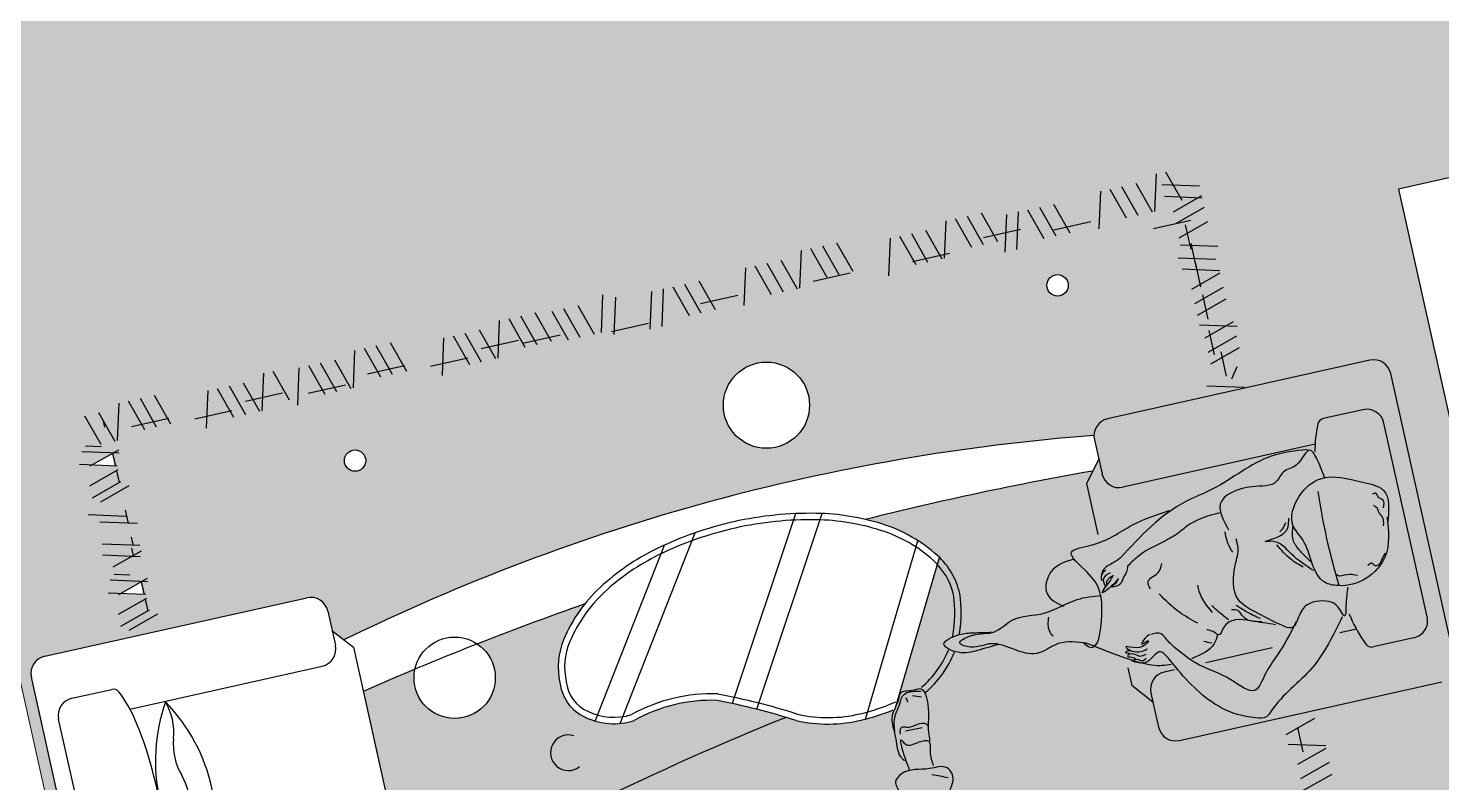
# Model space of a CAD drawing. Extents: x -6935 to 6681, y -4073 to 3778.
# Drawn here: x -455.2 to -111.7, y 472.6 to 655.7 of the extents above; entities that cross this region are included whole.
import ezdxf

# ---------------------------------------------------------------- set-up
doc = ezdxf.new("R2010")
doc.units = 0
doc.header["$MEASUREMENT"] = 0
for name, color, linetype in [('3', 3, 'Continuous'), ('8', 8, 'Continuous'), ('平面布置', 7, 'Continuous')]:
    doc.layers.add(name, color=color, linetype=linetype)
doc.layers.add('blue', color=160, linetype='Continuous', lineweight=0)

# ---------------------------------------------------------------- blocks, each defined once
blk = doc.blocks.new('salon2')
at = {"layer": '3', "ltscale": 3}
h = blk.add_hatch(color=252, dxfattribs=at)
edge = h.paths.add_edge_path()
edge.add_spline(control_points=[(0.9728, -0.1242), (0.944, -0.1208), (0.892, -0.1118), (0.8453, -0.0451), (0.8427, 0.0148), (0.8746, 0.0867), (0.9566, 0.0684), (1.0236, 0.1135), (1.0872, 0.0773), (1.1269, 0), (1.0894, -0.0691), (1.0531, -0.1502), (1.0029, -0.1341), (0.9728, -0.1242)], knot_values=[11.171972, 11.171972, 11.171972, 11.171972, 83.935274, 146.390702, 207.043537, 236.474222, 338.687878, 374.142978, 438.985032, 497.846364, 587.349285, 634.808067, 704.959464, 704.959464, 704.959464, 704.959464], degree=3, periodic=0)
at = {"layer": '3', "color": 252}
blk.add_line((0.7351, 1.1296, 0.6857), (0.7339, 1.088, 0.6857), dxfattribs=at)
at = {"layer": '3', "color": 7}
blk.add_line((1.3962, 0.1694), (1.4227, 0.15), dxfattribs=at)
for centre, radius, start, end in [((1.0206, 1.8199), 0.1043, 83.9251, 143.2199), ((1.0206, 1.8199), 0.0888, 83.3999, 143.3893), ((1.0317, 1.7491), 0.159, 54.5394, 90.3034), ((1.0317, 1.7491), 0.1746, 54.5394, 90), ((0.9219, 1.595), 0.3637, 30.1802, 54.5394), ((1.0613, 1.7827), 0.1592, 141.263, 185.4473), ((1.0613, 1.7827), 0.1436, 141.1552, 184.8436), ((0.9219, 1.595), 0.3481, 30.1802, 54.5394), ((0.5397, 1.657), 0.3795, 345.261, 16.9432), ((0.5397, 1.657), 0.3951, 345.0883, 16.7074), ((0.7465, 1.493), 0.5511, 13.5438, 30.1802), ((0.7465, 1.493), 0.5667, 13.5438, 30.1802), ((0.4681, 1.4259), 0.8374, 0, 13.5438), ((0.4681, 1.4259), 0.853, 0, 13.5438), ((-0.6281, 2.2249), 1.6724, 329.7762, 336.5922), ((-0.6281, 2.2249), 1.688, 329.7992, 336.632), ((0.4681, 1.4259), 0.8374, 346.4562, 0), ((0.4681, 1.4259), 0.853, 346.4562, 0), ((1.1312, 1.2344), 0.3476, 154.6827, 181.0708), ((1.1312, 1.2344), 0.332, 154.7964, 181.089), ((1.2461, 1.2303), 0.4624, 180.2965, 190.3289), ((1.2461, 1.2303), 0.4469, 180.283, 192.0106), ((0.7465, 1.3589), 0.5511, 329.8198, 346.4562), ((0.7465, 1.3589), 0.5667, 329.8198, 346.4562), ((1.0324, 1.1736), 0.2284, 207.3492, 235.7987), ((0.9219, 1.2568), 0.3481, 305.4606, 329.8198), ((0.9219, 1.2568), 0.3637, 305.4606, 329.8198), ((1.0324, 1.1736), 0.244, 207.1509, 235.8302), ((1.0555, 1.2553), 0.3124, 247.051, 265.7344), ((1.0317, 1.1028), 0.159, 270.2019, 305.4606), ((1.0555, 1.2553), 0.328, 248.6473, 265.8394), ((1.0317, 1.1028), 0.1746, 270, 305.4606)]:
    blk.add_arc(centre, radius, start, end, dxfattribs=at)
at = {"layer": '3', "color": 252, "ltscale": 3}
for centre, radius, start, end in [((0.9033, 0.6957, 0.6857), 0.0406, 79.5148, 123.0894), ((0.8984, 0.6691, 0.6857), 0.0677, 63.6392, 79.5148)]:
    blk.add_arc(centre, radius, start, end, dxfattribs=at)
for points, knots in [([(0.5163, 1.0502, 0.6857), (0.537, 1.056, 0.6857), (0.5654, 1.0638, 0.6857), (0.5944, 1.0365, 0.6857), (0.6359, 1.0475, 0.6857), (0.6277, 1.1039, 0.6857), (0.6479, 1.1465, 0.6857), (0.6201, 1.1863, 0.6857), (0.6023, 1.1786, 0.6857), (0.5929, 1.1746, 0.6857)], [0, 0, 0, 0, 51.063966, 69.760857, 98.442485, 136.21289, 196.583877, 217.96974, 241.616381, 241.616381, 241.616381, 241.616381]), ([(0.6405, 1.1402, 0.6857), (0.6502, 1.1421, 0.6857), (0.6697, 1.1459, 0.6857), (0.7297, 1.1483, 0.6857), (0.6924, 1.1349, 0.6857), (0.7028, 1.1084, 0.6857), (0.7023, 1.0724, 0.6857), (0.6674, 1.0855, 0.6857), (0.6486, 1.0832, 0.6857), (0.6378, 1.082, 0.6857)], [0, 0, 0, 0, 32.791493, 65.856029, 77.112898, 107.365096, 127.973901, 150.397914, 180.540849, 180.540849, 180.540849, 180.540849]), ([(0.6643, 1.1474, 0.6857), (0.6682, 1.15, 0.6857), (0.6844, 1.1612, 0.6857), (0.7245, 1.1522, 0.6857), (0.7765, 1.1622, 0.6857), (0.8034, 1.1318, 0.6857), (0.835, 1.1204, 0.6857), (0.8245, 1.0952, 0.6857), (0.8328, 1.0621, 0.6857), (0.7695, 1.0596, 0.6857), (0.7351, 1.0759, 0.6857), (0.7052, 1.0767, 0.6857), (0.6982, 1.0769, 0.6857)], [0, 0, 0, 0, 12.05449, 50.662285, 100.751119, 139.349436, 152.871984, 178.39508, 194.636814, 232.879132, 291.995735, 310.219291, 310.219291, 310.219291, 310.219291]), ([(0.7298, 1.1434, 0.6857), (0.7373, 1.142, 0.6857), (0.75, 1.1397, 0.6857), (0.7356, 1.113, 0.6857), (0.7505, 1.0927, 0.6857), (0.7381, 1.0726, 0.6857), (0.7321, 1.0736, 0.6857), (0.7295, 1.074, 0.6857)], [0, 0, 0, 0, 15.405528, 26.125312, 63.82535, 72.147315, 78.642841, 78.642841, 78.642841, 78.642841]), ([(0.7369, 1.1555, 0.6857), (0.7488, 1.1541, 0.6857), (0.7748, 1.151, 0.6857), (0.7973, 1.1293, 0.6857), (0.8199, 1.1198, 0.6857), (0.8277, 1.0983, 0.6857), (0.8231, 1.0823, 0.6857), (0.8199, 1.0711, 0.6857)], [0, 0, 0, 0, 30.578618, 67.353333, 79.611572, 92.413964, 122.566762, 122.566762, 122.566762, 122.566762]), ([(0.89, 0.8626, 0.6857), (0.889, 0.8806, 0.6857), (0.8871, 0.9148, 0.6857), (0.8849, 0.9579, 0.6857), (0.9245, 1.0118, 0.6857), (0.9372, 0.9507, 0.6857), (0.9309, 0.9142, 0.6857), (0.9256, 0.8871, 0.6857), (0.9225, 0.8715, 0.6857)], [0, 0, 0, 0, 46.697433, 88.465151, 123.324676, 161.835136, 191.877979, 232.626852, 232.626852, 232.626852, 232.626852]), ([(0.8457, 0.653, 0.6857), (0.8544, 0.6756, 0.6857), (0.8649, 0.7031, 0.6857), (0.8558, 0.7445, 0.6857), (0.8338, 0.801, 0.6857), (0.9093, 0.861, 0.6857), (0.8905, 0.9191, 0.6857), (0.9157, 0.9684, 0.6857), (0.9325, 0.9083, 0.6857), (0.9125, 0.8692, 0.6857), (0.9526, 0.8097, 0.6857), (0.9307, 0.7354, 0.6857), (0.9602, 0.6625, 0.6857), (0.9544, 0.6137, 0.6857), (0.9521, 0.5939, 0.6857)], [0, 0, 0, 0, 60.970115, 74.178445, 111.267097, 210.963126, 255.074467, 279.515708, 307.41666, 359.287359, 403.554034, 473.492101, 549.720465, 601.59141, 601.59141, 601.59141, 601.59141]), ([(1.0525, 0.6382, 0.6857), (1.0509, 0.6608, 0.6857), (1.0479, 0.7025, 0.6857), (0.9815, 0.7336, 0.6857), (0.9576, 0.7031, 0.6857), (0.9462, 0.6884, 0.6857)], [0, 0, 0, 0, 56.575903, 104.225618, 148.354052, 148.354052, 148.354052, 148.354052]), ([(0.7511, 0.464, 0.6857), (0.752, 0.4783, 0.6857), (0.756, 0.5408, 0.6857), (0.8805, 0.6918, 0.6857), (0.8165, 0.6308, 0.6857), (0.9347, 0.5892, 0.6857), (0.9903, 0.5914, 0.6857), (1.0802, 0.6644, 0.6857), (1.071, 0.5598, 0.6857), (1.1059, 0.492, 0.6857), (1.1139, 0.42, 0.6857), (1.1176, 0.3872, 0.6857)], [0, 0, 0, 0, 42.167956, 184.846032, 188.510605, 261.118314, 357.582537, 412.070511, 453.838275, 554.467695, 638.871943, 638.871943, 638.871943, 638.871943]), ([(0.9831, 0.5438, 0.6857), (0.978, 0.5501, 0.6857), (0.9689, 0.5614, 0.6857), (0.9522, 0.5985, 0.6857), (0.9706, 0.5778, 0.6857), (0.9794, 0.5661, 0.6857), (0.989, 0.5583, 0.6857), (0.9943, 0.554, 0.6857)], [0, 0, 0, 0, 25.892768, 46.183307, 59.392839, 73.451861, 90.844376, 90.844376, 90.844376, 90.844376]), ([(1.0096, 0.5693, 0.6857), (1.0062, 0.5758, 0.6857), (1.0009, 0.5856, 0.6857), (0.9905, 0.5843, 0.6857), (0.987, 0.5839, 0.6857)], [0, 0, 0, 0, 16.968689, 25.728505, 25.728505, 25.728505, 25.728505]), ([(0.7647, 0.466, 0.6857), (0.7696, 0.4686, 0.6857), (0.7776, 0.4728, 0.6857), (0.7926, 0.4846, 0.6857), (0.7782, 0.5047, 0.6857), (0.7635, 0.5275, 0.6857), (0.7745, 0.5454, 0.6857), (0.7807, 0.5556, 0.6857)], [0, 0, 0, 0, 14.897426, 24.638003, 44.249327, 65.81281, 94.158391, 94.158391, 94.158391, 94.158391]), ([(0.7807, 0.5556, 0.6857), (0.782, 0.5501, 0.6857), (0.784, 0.5412, 0.6857), (0.7725, 0.5317, 0.6857), (0.7769, 0.5244, 0.6857), (0.7794, 0.5203, 0.6857)], [0, 0, 0, 0, 13.770952, 22.047872, 32.93541, 32.93541, 32.93541, 32.93541]), ([(0.7886, 0.519, 0.6857), (0.7871, 0.5246, 0.6857), (0.7834, 0.5384, 0.6857), (0.8026, 0.5479, 0.6857), (0.7931, 0.5682, 0.6857), (0.7901, 0.5518, 0.6857), (0.7851, 0.5472, 0.6857), (0.7823, 0.5446, 0.6857)], [0, 0, 0, 0, 13.81853, 34.349896, 42.048978, 50.626809, 61.603847, 61.603847, 61.603847, 61.603847]), ([(0.8332, 0.4989, 0.6857), (0.8322, 0.5034, 0.6857), (0.8303, 0.5123, 0.6857), (0.8086, 0.5314, 0.6857), (0.8272, 0.4948, 0.6857), (0.7948, 0.5314, 0.6857), (0.8268, 0.5698, 0.6857), (0.8086, 0.5579, 0.6857), (0.8017, 0.5474, 0.6857), (0.7957, 0.5304, 0.6857), (0.7993, 0.5184, 0.6857), (0.8009, 0.5132, 0.6857)], [0, 0, 0, 0, 13.622009, 27.045047, 42.301032, 59.74223, 94.71225, 98.491569, 110.440566, 128.701216, 142.844466, 142.844466, 142.844466, 142.844466]), ([(0.7997, 0.5574, 0.6857), (0.8007, 0.5617, 0.6857), (0.8028, 0.5707, 0.6857), (0.8089, 0.5572, 0.6857), (0.8055, 0.5537, 0.6857), (0.8045, 0.5526, 0.6857)], [0, 0, 0, 0, 7.980072, 16.932683, 20.710806, 20.710806, 20.710806, 20.710806]), ([(1.0072, 0.5157, 0.6857), (1.0027, 0.5172, 0.6857), (0.9927, 0.5205, 0.6857), (0.9816, 0.5345, 0.6857), (0.9632, 0.5411, 0.6857), (0.9669, 0.5767, 0.6857), (0.9721, 0.5534, 0.6857), (0.9779, 0.5469, 0.6857), (0.9814, 0.5448, 0.6857), (0.9831, 0.5438, 0.6857)], [0, 0, 0, 0, 12.228513, 27.193094, 45.006155, 62.152179, 75.922416, 81.425571, 86.507745, 86.507745, 86.507745, 86.507745]), ([(1.001, 0.5606, 0.6857), (0.9987, 0.5684, 0.6857), (0.9943, 0.5828, 0.6857), (0.9797, 0.5811, 0.6857), (0.973, 0.5803, 0.6857)], [0, 0, 0, 0, 18.54008, 34.34859, 34.34859, 34.34859, 34.34859]), ([(0.9923, 0.5551, 0.6857), (0.9911, 0.56, 0.6857), (0.9892, 0.5671, 0.6857), (0.9837, 0.5719, 0.6857), (0.982, 0.5735, 0.6857)], [0, 0, 0, 0, 12.899473, 18.839157, 18.839157, 18.839157, 18.839157]), ([(1.031, 0.528, 0.6857), (1.028, 0.5344, 0.6857), (1.0209, 0.5497, 0.6857), (1.0174, 0.5751, 0.6857), (1.0024, 0.5816, 0.6857), (0.997, 0.5839, 0.6857)], [0, 0, 0, 0, 18.740722, 44.970985, 59.745283, 59.745283, 59.745283, 59.745283]), ([(1.0851, 0.2691, 0.6857), (1.0837, 0.2988, 0.6857), (1.0819, 0.3353, 0.6857), (1.0573, 0.3787, 0.6857), (1.0442, 0.4215, 0.6857), (1.0346, 0.4727, 0.6857), (1.0144, 0.5044, 0.6857), (1.0072, 0.5157, 0.6857)], [0, 0, 0, 0, 76.228588, 93.60718, 130.36676, 193.495034, 228.582316, 228.582316, 228.582316, 228.582316]), ([(1.1887, 0.0275, 0.6857), (1.1919, 0.0577, 0.6857), (1.2009, 0.1424, 0.6857), (1.1466, 0.242, 0.6857), (1.1264, 0.3898, 0.6857), (1.0716, 0.4692, 0.6857), (1.031, 0.528, 0.6857)], [0, 0, 0, 0, 78.836785, 220.670789, 284.620897, 468.343596, 468.343596, 468.343596, 468.343596]), ([(0.7896, 0.4471, 0.6857), (0.7974, 0.4525, 0.6857), (0.81, 0.4611, 0.6857), (0.8343, 0.4713, 0.6857), (0.8335, 0.4873, 0.6857), (0.8331, 0.4968, 0.6857)], [0, 0, 0, 0, 25.616728, 40.995926, 63.070156, 63.070156, 63.070156, 63.070156]), ([(0.7734, 0.0336, 0.6857), (0.7347, 0.0642, 0.6857), (0.658, 0.125, 0.6857), (0.6205, 0.2207, 0.6857), (0.5723, 0.2673, 0.6857), (0.5859, 0.3146, 0.6857), (0.6273, 0.3891, 0.6857), (0.7057, 0.4369, 0.6857), (0.7573, 0.4623, 0.6857), (0.7647, 0.466, 0.6857)], [0, 0, 0, 0, 126.89883, 252.166699, 268.447012, 291.91585, 367.798424, 497.771558, 519.675303, 519.675303, 519.675303, 519.675303]), ([(0.7858, 0.1452, 0.6857), (0.7619, 0.1654, 0.6857), (0.7232, 0.1981, 0.6857), (0.685, 0.2447, 0.6857), (0.626, 0.2819, 0.6857), (0.698, 0.3376, 0.6857), (0.728, 0.3979, 0.6857), (0.7703, 0.4317, 0.6857), (0.7896, 0.4471, 0.6857)], [0, 0, 0, 0, 80.80909, 130.775511, 169.211303, 225.758914, 301.315819, 364.276194, 364.276194, 364.276194, 364.276194]), ([(0.8347, 0.379, 0.6857), (0.8463, 0.3923, 0.6857), (0.8724, 0.4224, 0.6857), (0.9063, 0.4436, 0.6857), (0.9252, 0.4554, 0.6857)], [0, 0, 0, 0, 46.172455, 104.424665, 104.424665, 104.424665, 104.424665]), ([(0.9413, 0.4735, 0.6857), (0.9481, 0.4754, 0.6857), (0.9668, 0.4808, 0.6857), (0.9703, 0.4449, 0.6857), (0.988, 0.4368, 0.6857), (0.9957, 0.4333, 0.6857)], [0, 0, 0, 0, 15.981012, 44.422669, 65.960047, 65.960047, 65.960047, 65.960047]), ([(0.7965, 0.3388, 0.6857), (0.79, 0.3425, 0.6857), (0.7637, 0.3575, 0.6857), (0.7583, 0.3892, 0.6857), (0.7542, 0.4132, 0.6857)], [0, 0, 0, 0, 19.085058, 77.715078, 77.715078, 77.715078, 77.715078]), ([(0.7904, 0.196, 0.6857), (0.7975, 0.214, 0.6857), (0.8126, 0.2521, 0.6857), (0.835, 0.31, 0.6857), (0.7904, 0.3338, 0.6857), (0.8044, 0.3437, 0.6857), (0.8102, 0.3515, 0.6857), (0.8133, 0.3582, 0.6857), (0.8146, 0.3609, 0.6857)], [0, 0, 0, 0, 53.059535, 113.04795, 131.800676, 139.285566, 150.580969, 158.469393, 158.469393, 158.469393, 158.469393]), ([(0.8528, 0.3388, 0.6857), (0.8711, 0.3481, 0.6857), (0.8944, 0.36, 0.6857), (0.9198, 0.3591, 0.6857), (0.9252, 0.3589, 0.6857)], [0, 0, 0, 0, 52.46729, 66.585747, 66.585747, 66.585747, 66.585747]), ([(0.8267, 0.3046, 0.6857), (0.8359, 0.3121, 0.6857), (0.8497, 0.3233, 0.6857), (0.8642, 0.3335, 0.6857), (0.8689, 0.3368, 0.6857)], [0, 0, 0, 0, 31.413427, 46.591217, 46.591217, 46.591217, 46.591217]), ([(0.8413, 0.0041, 0.6857), (0.8289, 0.009, 0.6857), (0.8101, 0.0165, 0.6857), (0.759, 0.0271, 0.6857), (0.8095, 0.0373, 0.6857), (0.8246, 0.0727, 0.6857), (0.8284, 0.1284, 0.6857), (0.7631, 0.1502, 0.6857), (0.7927, 0.192, 0.6857), (0.8221, 0.2241, 0.6857), (0.8686, 0.2885, 0.6857), (0.9426, 0.2676, 0.6857), (0.9858, 0.2418, 0.6857), (1.0071, 0.2433, 0.6857), (1.0148, 0.2438, 0.6857)], [0, 0, 0, 0, 40.880348, 61.700866, 91.143691, 114.873082, 167.923204, 214.466852, 232.950995, 283.095365, 341.741032, 417.680752, 453.135852, 472.889302, 472.889302, 472.889302, 472.889302]), ([(0.8045, 0.2262, 0.6857), (0.8085, 0.2436, 0.6857), (0.814, 0.2677, 0.6857), (0.8453, 0.2738, 0.6857), (0.8477, 0.2864, 0.6857), (0.8488, 0.2925, 0.6857)], [0, 0, 0, 0, 41.814842, 57.597678, 72.667081, 72.667081, 72.667081, 72.667081]), ([(0.8126, 0.2282, 0.6857), (0.8203, 0.2385, 0.6857), (0.8338, 0.2565, 0.6857), (0.85, 0.2719, 0.6857), (0.8568, 0.2785, 0.6857)], [0, 0, 0, 0, 33.886621, 58.836239, 58.836239, 58.836239, 58.836239]), ([(0.9847, 0.2588, 0.6857), (0.9946, 0.2621, 0.6857), (1.0118, 0.2676, 0.6857), (1.0297, 0.2667, 0.6857), (1.0373, 0.2663, 0.6857)], [0, 0, 0, 0, 27.147531, 46.900981, 46.900981, 46.900981, 46.900981]), ([(1.1131, 0.0018, 0.6857), (1.1267, 0.0034, 0.6857), (1.1495, 0.0059, 0.6857), (1.2046, 0.0215, 0.6857), (1.1489, 0.0559, 0.6857), (1.1554, 0.0958, 0.6857), (1.115, 0.1234, 0.6857), (1.1387, 0.1857, 0.6857), (1.1214, 0.2808, 0.6857), (1.0644, 0.2639, 0.6857), (1.0399, 0.2567, 0.6857)], [0, 0, 0, 0, 39.625932, 66.399645, 109.367011, 140.345835, 165.401676, 219.739472, 296.252236, 353.603905, 353.603905, 353.603905, 353.603905]), ([(0.8985, 0.077, 0.6857), (0.9143, 0.0926, 0.6857), (0.9438, 0.1219, 0.6857), (0.9892, 0.1414, 0.6857), (0.9939, 0.1936, 0.6857), (0.9931, 0.1174, 0.6857), (1.0221, 0.111, 0.6857), (1.0356, 0.108, 0.6857)], [0, 0, 0, 0, 58.393088, 109.526114, 121.740606, 162.697201, 197.973392, 197.973392, 197.973392, 197.973392]), ([(0.9123, 0.0999, 0.6857), (0.9203, 0.1087, 0.6857), (0.9392, 0.1296, 0.6857), (0.9643, 0.1427, 0.6857), (0.9787, 0.1502, 0.6857)], [0, 0, 0, 0, 31.248067, 73.627741, 73.627741, 73.627741, 73.627741]), ([(0.9861, -0.1257, 0.6857), (0.9528, -0.122, 0.6857), (0.8947, -0.1156, 0.6857), (0.8453, -0.0451, 0.6857), (0.8427, 0.0148, 0.6857), (0.8746, 0.0867, 0.6857), (0.9566, 0.0684, 0.6857), (1.0236, 0.1135, 0.6857), (1.0872, 0.0773, 0.6857), (1.1269, 0, 0.6857), (1.0894, -0.0691, 0.6857), (1.053, -0.1506, 0.6857), (1.0021, -0.1339, 0.6857), (0.9717, -0.1238, 0.6857)], [0, 0, 0, 0, 83.935274, 146.390702, 207.043537, 236.474222, 338.687878, 374.142978, 438.985032, 497.846364, 587.349285, 634.808067, 705.826625, 705.826625, 705.826625, 705.826625]), ([(0.9192, 0.077, 0.6857), (0.9311, 0.0853, 0.6857), (0.9506, 0.099, 0.6857), (0.9845, 0.1129, 0.6857), (1.0039, 0.1055, 0.6857), (1.0142, 0.1017, 0.6857)], [0, 0, 0, 0, 38.642267, 63.395223, 91.234873, 91.234873, 91.234873, 91.234873]), ([(1.0268, 0.1182, 0.6857), (1.0218, 0.1216, 0.6857), (1.0145, 0.1266, 0.6857), (1.0099, 0.1341, 0.6857), (1.0085, 0.1365, 0.6857)], [0, 0, 0, 0, 15.689416, 22.930946, 22.930946, 22.930946, 22.930946]), ([(0.8634, -0.0244, 0.6857), (0.8671, -0.0166, 0.6857), (0.874, -0.0018, 0.6857), (0.8686, 0.0191, 0.6857), (0.8778, 0.0264, 0.6857), (0.8807, 0.0261, 0.6857), (0.8818, 0.026, 0.6857)], [0, 0, 0, 0, 22.483571, 42.779574, 47.617419, 50.301561, 50.301561, 50.301561, 50.301561]), ([(0.9017, -0.1024, 0.6857), (0.8973, -0.098, 0.6857), (0.8901, -0.0908, 0.6857), (0.878, -0.0844, 0.6857), (0.874, -0.0705, 0.6857), (0.8885, -0.0666, 0.6857), (0.8841, -0.059, 0.6857), (0.8818, -0.055, 0.6857)], [0, 0, 0, 0, 16.156044, 26.634965, 36.11877, 44.709969, 54.474279, 54.474279, 54.474279, 54.474279]), ([(0.9675, -0.1131, 0.6857), (0.9755, -0.1151, 0.6857), (0.9887, -0.1185, 0.6857), (1.0016, -0.1071, 0.6857), (1.0134, -0.109, 0.6857), (1.0168, -0.1025, 0.6857), (1.0199, -0.1013, 0.6857), (1.021, -0.1009, 0.6857)], [0, 0, 0, 0, 20.1757, 33.392446, 41.555809, 47.247785, 50.24837, 50.24837, 50.24837, 50.24837]), ([(1.0103, -0.1223, 0.6857), (1.0172, -0.1253, 0.6857), (1.029, -0.1303, 0.6857), (1.0356, -0.1141, 0.6857), (1.0509, -0.1141, 0.6857), (1.0493, -0.106, 0.6857), (1.0485, -0.1024, 0.6857)], [0, 0, 0, 0, 16.326725, 27.710838, 37.931003, 45.977913, 45.977913, 45.977913, 45.977913])]:
    blk.add_open_spline(points, degree=3, knots=knots, dxfattribs=at)
for points in [[(0.8125, 1.1111, 0.6857), (0.809, 1.1106, 0.6857), (0.8055, 1.1101, 0.6857), (0.8021, 1.1096, 0.6857)], [(0.6008, 1.0529, 0.6857), (0.6061, 1.0652, 0.6857), (0.6114, 1.0776, 0.6857), (0.6167, 1.0899, 0.6857)], [(0.8065, 1.074, 0.6857), (0.809, 1.0809, 0.6857), (0.8115, 1.0879, 0.6857), (0.8139, 1.0948, 0.6857)], [(0.982, 0.5735, 0.6857), (0.9784, 0.5744, 0.6857), (0.9748, 0.5753, 0.6857), (0.9712, 0.5762, 0.6857)], [(0.7804, 0.3569, 0.6857), (0.7831, 0.3629, 0.6857), (0.7858, 0.3689, 0.6857), (0.7884, 0.375, 0.6857)]]:
    blk.add_open_spline(points, degree=3, dxfattribs=at)
at = {"layer": '8', "color": 252}
for p, q in [((0.8083, 0.5537, 0.6857), (0.8083, 0.5537, 0.6857)), ((0.9712, 0.5808, 0.6857), (0.9712, 0.5808, 0.6857)), ((0.9712, 0.5537, 0.6857), (0.9712, 0.5537, 0.6857)), ((0.9984, 0.5673, 0.6857), (0.9984, 0.5673, 0.6857))]:
    blk.add_line(p, q, dxfattribs=at)
at = {"layer": '平面布置', "color": 7}
for p, q in [((0.6096, 3.1747), (1.3248, 3.1745)), ((0.7286, 3.1322), (1.2109, 3.132)), ((1.3673, 3.1319), (1.367, 2.4788)), ((1.2535, 3.0894), (1.2534, 2.9903)), ((1.1971, 2.9575), (1.1969, 2.4789)), ((1.2762, 2.437), (1.2251, 2.3948)), ((1.3245, 2.4363), (1.2394, 2.4364)), ((1.2251, 2.3948), (0.7223, 2.395)), ((0.672, 0.5273), (0.7223, 0.5689)), ((0.7667, 0.5689), (0.7223, 0.5689)), ((1.2251, 0.5691), (1.0983, 0.569)), ((1.2762, 0.5269), (1.2251, 0.5691)), ((0.6944, 0.5273), (0.6093, 0.5273)), ((1.3245, 0.5276), (1.2394, 0.5275)), ((0.5668, 0.4847), (0.5671, -0.1683)), ((0.7369, 0.4589), (0.7369, 0.4848)), ((1.1971, 0.0064), (1.1969, 0.485)), ((1.3673, -0.168), (1.367, 0.4851)), ((0.737, 0.2162), (0.7369, 0.3814)), ((0.7371, 0.0063), (0.7371, 0.0477)), ((0.6861, -0.1258), (0.686, -0.0241)), ((1.2535, -0.1255), (1.2534, -0.0264)), ((0.7286, -0.1683), (1.2109, -0.1681)), ((0.6096, -0.2109), (1.3248, -0.2106))]:
    blk.add_line(p, q, dxfattribs=at)
at = {"layer": '平面布置', "color": 252}
for p, q in [((1.4212, 2.8594), (1.3977, 2.9359)), ((1.4506, 2.8594), (1.4271, 2.9359)), ((1.46, 2.8594), (1.4835, 2.9476)), ((1.4976, 2.8476), (1.4741, 2.9241)), ((1.4894, 2.8477), (1.5129, 2.9359)), ((1.5146, 2.8866), (1.5244, 2.9235)), ((1.5656, 2.8471), (1.5421, 2.9235)), ((1.5527, 2.853), (1.5762, 2.9412)), ((1.5793, 2.8476), (1.6028, 2.9358)), ((1.6327, 2.8418), (1.6562, 2.93)), ((1.6559, 2.8653), (1.6794, 2.9535)), ((1.7406, 2.8594), (1.7171, 2.9359)), ((1.7701, 2.8594), (1.7465, 2.9359)), ((1.7794, 2.8594), (1.8029, 2.9476)), ((1.817, 2.8476), (1.7935, 2.9241)), ((1.8088, 2.8477), (1.8323, 2.9359)), ((1.834, 2.8866), (1.8439, 2.9235)), ((1.4074, 2.8418), (1.3839, 2.9182)), ((1.7268, 2.8418), (1.7033, 2.9182)), ((1.9164, 2.9104), (1.8399, 2.8869)), ((1.4494, 2.8636), (1.4199, 2.8636)), ((1.4936, 2.8636), (1.4611, 2.8636)), ((1.4927, 2.8636), (1.4625, 2.8636)), ((1.5775, 2.8689), (1.5589, 2.8689)), ((1.6041, 2.8636), (1.5855, 2.8636)), ((1.6711, 2.8636), (1.6385, 2.8636)), ((1.7688, 2.8636), (1.7394, 2.8636)), ((1.8131, 2.8636), (1.7805, 2.8636)), ((1.8121, 2.8636), (1.782, 2.8636)), ((1.9164, 2.8751), (1.8399, 2.8516)), ((1.8969, 2.8689), (1.8783, 2.8689)), ((1.9281, 2.8222), (1.8399, 2.8457)), ((1.9281, 2.7986), (1.8517, 2.7751)), ((1.8655, 2.8043, 1.3714), (1.8655, 2.7117, 1.3714)), ((1.9281, 2.7692), (1.8517, 2.7457)), ((1.9281, 2.7339), (1.8517, 2.7104)), ((1.8505, 2.6503, 1.3714), (1.8505, 2.5578, 1.3714)), ((1.9105, 2.6045), (1.8223, 2.628)), ((1.9105, 2.581), (1.834, 2.5574)), ((1.9105, 2.5516), (1.834, 2.528)), ((1.9105, 2.5163), (1.834, 2.4927)), ((1.8655, 2.5207, 1.3714), (1.8655, 2.4282, 1.3714)), ((1.9222, 2.4633), (1.834, 2.4869)), ((1.9222, 2.4398), (1.8458, 2.4163)), ((1.9164, 2.3761), (1.8282, 2.3996)), ((1.9164, 2.3525), (1.8399, 2.329)), ((1.8514, 2.3674, 0.6857), (1.8514, 2.2749, 0.6857)), ((1.9164, 2.3231), (1.8399, 2.2996)), ((1.9164, 2.2878), (1.8399, 2.2643)), ((1.9281, 2.2349), (1.8399, 2.2584)), ((1.9281, 2.2113), (1.8517, 2.1878)), ((1.8655, 2.217, 1.3714), (1.8655, 2.1244, 1.3714)), ((1.9281, 2.1819), (1.8517, 2.1584)), ((1.9281, 2.1466), (1.8517, 2.1231)), ((1.8505, 2.063, 1.3714), (1.8505, 1.9705, 1.3714)), ((1.9105, 2.0172), (1.8223, 2.0407)), ((1.9105, 1.9937), (1.834, 1.9701)), ((1.9105, 1.9643), (1.834, 1.9407)), ((1.9105, 1.929), (1.834, 1.9054)), ((1.8655, 1.9334, 1.3714), (1.8655, 1.8409, 1.3714)), ((1.9222, 1.876), (1.834, 1.8996)), ((1.9222, 1.8525), (1.8458, 1.829)), ((1.9222, 1.8231), (1.8458, 1.7995)), ((1.8561, 1.832, 1.3714), (1.8561, 1.7395, 1.3714)), ((1.9222, 1.7878), (1.8458, 1.7642)), ((1.9164, 1.7466), (1.8399, 1.7231)), ((1.9164, 1.7172), (1.8399, 1.6937)), ((1.9164, 1.6819), (1.8399, 1.6584)), ((1.8367, 1.6159, 1.3714), (1.8367, 1.5234, 1.3714)), ((1.9281, 1.6172), (1.8399, 1.6407)), ((1.9164, 1.5878), (1.8282, 1.6113)), ((1.9105, 1.4995), (1.8223, 1.5231)), ((1.9105, 1.4701), (1.8223, 1.4936)), ((1.9105, 1.4466), (1.834, 1.423)), ((1.9105, 1.4172), (1.834, 1.3936)), ((1.9105, 1.3819), (1.834, 1.3583)), ((1.8561, 1.3893, 1.3714), (1.8561, 1.2968, 1.3714)), ((1.9164, 1.2642), (1.8282, 1.2877)), ((1.9164, 1.2407), (1.8399, 1.2171)), ((1.9164, 1.2113), (1.8399, 1.1877)), ((1.9164, 1.176), (1.8399, 1.1524)), ((1.9281, 1.123), (1.8399, 1.1466)), ((1.8496, 1.1109, 1.3714), (1.8496, 1.0184, 1.3714)), ((1.9281, 1.0995), (1.8517, 1.076)), ((1.9281, 1.0701), (1.8517, 1.0465)), ((1.9281, 1.0348), (1.8517, 1.0112)), ((1.9105, 0.9054), (1.8223, 0.9289)), ((1.9105, 0.8818), (1.834, 0.8583)), ((1.8432, 0.8649, 1.3714), (1.8432, 0.7724, 1.3714)), ((1.9105, 0.8524), (1.834, 0.8289)), ((1.9105, 0.8171), (1.834, 0.7936)), ((1.9222, 0.7642), (1.834, 0.7877)), ((1.9222, 0.7406), (1.8458, 0.7171)), ((1.9222, 0.7112), (1.8458, 0.6877)), ((1.9222, 0.6759), (1.8458, 0.6524)), ((1.8626, 0.6836, 1.3714), (1.8626, 0.5911, 1.3714)), ((1.9046, 0.6171), (1.8164, 0.6406)), ((1.9046, 0.5877), (1.8164, 0.6112)), ((1.9046, 0.5642), (1.8282, 0.5406)), ((1.9046, 0.5347), (1.8282, 0.5112)), ((1.9046, 0.4994), (1.8282, 0.4759)), ((1.8436, 0.5126, 1.3714), (1.8436, 0.4201, 1.3714)), ((1.9105, 0.3818), (1.8223, 0.4053)), ((1.9105, 0.3583), (1.834, 0.3347)), ((1.9105, 0.3288), (1.834, 0.3053)), ((1.7936, 0.2752, 1.3714), (1.7936, 0.1827, 1.3714)), ((1.9105, 0.2935), (1.834, 0.27)), ((1.9222, 0.2406), (1.834, 0.2641)), ((0.383, 0.2169), (0.4065, 0.1405)), ((0.4124, 0.2169), (0.4359, 0.1405)), ((0.4477, 0.2169), (0.4712, 0.1405)), ((0.5006, 0.2287), (0.4771, 0.1405)), ((0.5242, 0.2287), (0.5477, 0.1523)), ((1.3688, 0.1441), (1.3923, 0.2323)), ((1.4428, 0.2111), (1.4663, 0.1346)), ((1.4722, 0.2111), (1.4957, 0.1346)), ((1.5075, 0.2111), (1.531, 0.1346)), ((1.5415, 0.2169), (1.518, 0.1288)), ((1.565, 0.2169), (1.5886, 0.1405)), ((1.5944, 0.2169), (1.618, 0.1405)), ((1.6297, 0.2169), (1.6533, 0.1405)), ((1.6827, 0.2287), (1.6591, 0.1405)), ((1.6873, 0.1441), (1.7108, 0.2323)), ((1.7167, 0.1323), (1.7403, 0.2205)), ((1.7814, 0.1441), (1.7579, 0.2205)), ((1.8167, 0.1441), (1.7932, 0.2205)), ((1.8461, 0.1441), (1.8226, 0.2205)), ((1.8401, 0.1441), (1.8637, 0.2322)), ((1.9222, 0.2171), (1.8458, 0.1935)), ((1.8695, 0.1441), (1.8931, 0.2322)), ((0.4745, 0.1973, 0.6857), (0.5352, 0.1973, 0.6857)), ((1.405, 0.1804, 0.6857), (1.4657, 0.1804, 0.6857)), ((1.4623, 0.1973, 0.6857), (1.523, 0.1973, 0.6857)), ((1.5499, 0.1939, 0.6857), (1.6106, 0.1939, 0.6857)), ((1.6309, 0.1939, 0.6857), (1.6915, 0.1939, 0.6857)), ((1.6781, 0.1939, 0.6857), (1.7387, 0.1939, 0.6857)), ((1.7252, 0.1973, 0.6857), (1.7859, 0.1973, 0.6857))]:
    blk.add_line(p, q, dxfattribs=at)
at = {"layer": '平面布置', "color": 8}
for p, q in [((0.9222, 1.8602), (1.3028, 1.603)), ((0.9032, 1.8023), (1.3155, 1.5236)), ((0.8916, 1.525), (1.3077, 1.2748)), ((0.8646, 1.4705), (1.2939, 1.2124)), ((0.7839, 1.218), (1.1784, 0.9997)), ((0.7921, 1.1427), (1.1277, 0.957))]:
    blk.add_line(p, q, dxfattribs=at)
at = {"layer": '平面布置', "color": 252}
for centre, radius in [((1.6667, 2.2921), 0.026), ((1.0992, 2.1708), 0.0988), ((1.5801, 1.287), 0.1047), ((1.71, 0.5332), 0.026)]:
    blk.add_circle(centre, radius, dxfattribs=at)
at = {"layer": '平面布置', "color": 7}
for centre, radius, start, end in [((1.3248, 3.1319), 0.0425, 359.9772, 89.9772), ((1.2109, 3.0895), 0.0425, 359.9772, 89.9772), ((1.2364, 2.9903), 0.017, 294.8183, 359.9772), ((1.1073, 3.2694), 0.3246, 280.4917, 294.8183), ((0.9676, 4.4539), 1.5189, 269.9772, 274.3734), ((1.0236, 3.7217), 0.7845, 274.3734, 280.4917), ((1.2395, 2.4789), 0.0425, 179.9772, 269.9772), ((1.3245, 2.4789), 0.0425, 269.9772, 359.9772), ((0.6093, 0.4848), 0.0425, 90.0228, 180.0228), ((0.6944, 0.4848), 0.0425, 0.0228, 90.0228), ((1.2395, 0.485), 0.0425, 90.0228, 180.0228), ((1.3245, 0.485), 0.0425, 0.0228, 90.0228), ((0.8269, -0.3056), 0.3246, 100.5374, 113.7374), ((0.911, -0.7578), 0.7845, 99.8363, 100.5374), ((0.9676, -1.49), 1.5189, 90.0228, 94.419), ((0.9676, -1.49), 1.5189, 85.6266, 90.0228), ((1.1073, -0.3055), 0.3246, 65.1817, 77.2735), ((0.703, -0.0241), 0.017, 113.7374, 180.0228), ((1.2364, -0.0264), 0.017, 0.0228, 65.1817), ((0.7286, -0.1258), 0.0425, 180.0228, 270.0228), ((1.2109, -0.1256), 0.0425, 270.0228, 0.0228), ((1.3248, -0.168), 0.0425, 270.0228, 0.0228)]:
    blk.add_arc(centre, radius, start, end, dxfattribs=at)
at = {"layer": '平面布置', "color": 252}
for centre, radius, start, end in [((0.9661, 2.5009), 0.4341, 58.112, 121.6703), ((0.9675, 3.239), 0.4341, 238.112, 301.6703), ((0.9673, 3.0139), 0.1511, 252.2902, 287.4922), ((1.0581, 2.7258), 0.1511, 72.2902, 107.4922), ((1.15, 3.0136), 0.1511, 252.2902, 287.4922), ((-3.614, 1.2426), 5.0005, 351.7639, 13.5399), ((-6.1711, 0.2499), 7.0959, 9.37507, 17.5955), ((-6.4879, 0.9078), 7.7475, 6.78419, 11.06631), ((0.8614, 1.9408), 0.0433, 329.4196, 206.4089), ((-6.4879, 0.9078), 7.7475, 357.33463, 1.51542)]:
    blk.add_arc(centre, radius, start, end, dxfattribs=at)
blk = doc.blocks.new('*X19')
at = {"color": 0}
for p, q in [((18.0697, 6.05), (18.0797, 6.05)), ((18.0698, 6.025), (18.1002, 6.025)), ((18.0675, 6), (18.1172, 6)), ((18.0553, 5.95), (18.143, 5.95)), ((18.0627, 5.975), (18.1314, 5.975)), ((18.0449, 5.925), (18.1524, 5.925)), ((18.0137, 5.875), (18.1651, 5.875)), ((18.0313, 5.9), (18.1597, 5.9)), ((17.9909, 5.85), (18.1687, 5.85)), ((17.9607, 5.825), (18.1705, 5.825)), ((17.8268, 5.775), (18.1687, 5.775)), ((17.9186, 5.8), (18.1705, 5.8)), ((17.7126, 5.75), (18.1651, 5.75)), ((17.6458, 5.725), (18.1597, 5.725)), ((17.552, 5.675), (18.143, 5.675)), ((17.5945, 5.7), (18.1524, 5.7)), ((17.5156, 5.65), (18.1314, 5.65)), ((17.4553, 5.6), (18.1002, 5.6)), ((17.4837, 5.625), (18.1172, 5.625)), ((17.4299, 5.575), (18.0797, 5.575)), ((17.4069, 5.55), (18.055, 5.55)), ((17.3673, 5.5), (17.9574, 5.5)), ((17.3862, 5.525), (18.021, 5.525)), ((17.3502, 5.475), (17.886, 5.475)), ((17.3347, 5.45), (17.829, 5.45)), ((17.3079, 5.4), (17.7389, 5.4)), ((17.3206, 5.425), (17.7809, 5.425)), ((17.2965, 5.375), (17.7016, 5.375)), ((17.2771, 5.325), (17.6372, 5.325)), ((17.2862, 5.35), (17.6679, 5.35)), ((17.2691, 5.3), (17.6091, 5.3)), ((17.2575, 5.275), (17.5833, 5.275)), ((17.2144, 5.225), (17.5373, 5.225)), ((17.2399, 5.25), (17.5594, 5.25)), ((17.1733, 5.2), (17.5168, 5.2)), ((16.9515, 5.175), (17.0023, 5.175)), ((17.0531, 5.175), (17.4977, 5.175)), ((16.9515, 5.15), (17.0023, 5.15)), ((16.9515, 5.125), (17.0023, 5.125)), ((17.0531, 5.15), (17.48, 5.15)), ((17.0531, 5.125), (17.4635, 5.125)), ((16.9515, 5.1), (17.0023, 5.1)), ((17.0531, 5.1), (17.4482, 5.1)), ((16.9515, 5.075), (17.0023, 5.075)), ((16.9515, 5.05), (17.0023, 5.05)), ((17.0531, 5.075), (17.434, 5.075)), ((17.0531, 5.05), (17.4208, 5.05)), ((16.9515, 5.025), (17.0023, 5.025)), ((17.0531, 5.025), (17.4086, 5.025)), ((16.9515, 5), (17.0023, 5)), ((17.0531, 5), (17.3974, 5)), ((16.9515, 4.975), (17.0023, 4.975)), ((16.9515, 4.95), (17.0023, 4.95)), ((17.0531, 4.975), (17.387, 4.975)), ((17.0531, 4.95), (17.3776, 4.95)), ((16.9515, 4.925), (17.0023, 4.925)), ((17.0531, 4.925), (17.3689, 4.925)), ((16.9515, 4.9), (17.0023, 4.9)), ((17.0531, 4.9), (17.3611, 4.9)), ((16.9515, 4.875), (17.0023, 4.875)), ((16.9515, 4.85), (17.0023, 4.85)), ((17.0531, 4.875), (17.3541, 4.875)), ((17.0531, 4.85), (17.3459, 4.85)), ((16.9515, 4.825), (17.0023, 4.825)), ((17.0531, 4.825), (17.3275, 4.825)), ((16.9515, 4.8), (17.0023, 4.8)), ((17.0531, 4.8), (17.2843, 4.8))]:
    blk.add_line(p, q, dxfattribs=at)
blk = doc.blocks.new('MHPLS017')
blk.add_blockref('*X19', (-18.2723, -6.2949))

msp = doc.modelspace()

# ---------------------------------------------------------------- hatches: boundary and pattern name
at = {"layer": 'blue', "linetype": 'ByBlock'}
h = msp.add_hatch(dxfattribs=at)
h.set_pattern_fill('ANSI31', color=256)
h.paths.add_polyline_path([(295.67, 857.16), (248.82, 846.71), (274.1, 733.49), (202.85, 717.59), (212.37, 674.96), (346.08, 704.81), (341.07, 727.26), (325.45, 723.77)])
h.paths.add_polyline_path([(40.06, 1051.15), (30.31, 1048.97), (29.22, 1053.85), (20.43, 1051.89), (-5.92, 1046), (-32.27, 1040.12), (-51.45, 1126.01), (-25.09, 1131.89), (-30.54, 1156.29), (-28.59, 1156.72), (-83.72, 1403.65), (-93.48, 1401.47), (-111.13, 1480.52), (-523.96, 1388.35), (-521.78, 1378.59), (-522.41, 1378.45), (-502.59, 1291.17), (-463.37, 1115.5), (-463.06, 1115.57), (-458.7, 1096.05), (-454.34, 1076.53), (-415.12, 900.85), (-394.97, 810.58), (-394.32, 807.65), (-389.81, 787.48), (-515.71, 759.37), (-484.34, 618.83), (-445.12, 443.16), (-426.16, 358.25), (-413.74, 302.62), (-69.22, 379.54), (-82.73, 440.05), (-98.85, 512.27), (-122.17, 616.7), (-88.99, 624.11), (38.87, 652.65), (70.1, 659.62), (8, 937.77), (52.84, 948.02), (51.8, 952.68), (61.56, 954.86)])
h.paths.add_polyline_path([(-79.29, 893.15), (-69.49, 849.24), (-157.32, 829.63), (-167.13, 873.54)], flags=16)
h.paths.add_polyline_path([(-0.19, 708.56, -0.012889), (0.2, 706.14, 0.023659)], flags=16)
h.paths.add_polyline_path([(-35.44, 849.03), (-28.8, 819.28), (-25.09, 820.11), (-19.01, 792.84), (-127.22, 768.68), (-125, 758.77), (-169.23, 748.89), (-171.44, 758.81), (-175.16, 757.98), (-181.25, 785.25), (-177.54, 786.07), (-184.18, 815.82)], flags=16)
h.paths.add_polyline_path([(-39.85, 845.44), (-37.08, 833.05), (-175.9, 802.05), (-178.67, 814.45)], flags=0)
h.paths.add_polyline_path([(-60.76, 822.56), (-59.66, 817.6), (-148.9, 797.67), (-150.01, 802.63)], flags=0)
h.paths.add_polyline_path([(-147.57, 1193.7), (-148.64, 1198.49), (-153.79, 1202.5), (-164.72, 1251.57), (-161.76, 1257.38), (-163.12, 1263.5, -0.414209), (-159.9, 1268.58), (-96.15, 1282.78, -0.414218), (-91.08, 1279.56), (-75.52, 1209.75, -0.414214), (-78.75, 1204.68), (-142.49, 1190.47, -0.414218)], flags=16)
h.paths.add_polyline_path([(-105.83, 1233.82), (-107.96, 1244.01, 0.111802), (-117.97, 1260.36, 0.155329), (-116, 1251.41, -0.154817), (-114.03, 1242.49, 0.154817), (-112.05, 1233.57, -0.154817), (-110.08, 1224.65, 0.154817), (-108.1, 1215.73, 0.106176)], flags=0)
h.paths.add_polyline_path([(-107.97, 1215.59, -0.28671), (-117.94, 1260.5), (-109.49, 1262.38, -0.033535), (-108.94, 1266.7, -0.297569), (-107.64, 1268.03), (-97.72, 1270.24, -0.414218), (-92.64, 1267.02), (-82.15, 1219.94, -0.414209), (-85.37, 1214.86), (-95.06, 1212.7, -0.292234), (-96.78, 1213.33, -0.038221), (-99.48, 1217.49)], flags=0)
h.paths.add_polyline_path([(-284.01, 1230.46, -1), (-263.07, 1230.46, -0.147016), (-264.81, 1224.69, 0.043435), (-167.12, 1281.27), (-168, 1285.24), (-173.15, 1289.25), (-175.53, 1299.94, -0.004413), (-188.11, 1294.56, -0.529188), (-203.25, 1288.44, -0.011106), (-235.55, 1276.58, -0.062755), (-247.39, 1268.8, -0.059165), (-266.37, 1262.13, -0.059164), (-286.39, 1260.09, -0.072719), (-302.57, 1262.73, -0.111053), (-316.35, 1270.78), (-316.35, 1270.79, -0.146738), (-321.25, 1279.53, -0.084946), (-321.01, 1290.6, -0.017236), (-367.95, 1276.86), (-367.38, 1275.52), (-381.73, 1227.34), (-386.62, 1224.05), (-387.94, 1221.05), (-388.55, 1219, -0.414217), (-393.84, 1216.14), (-456.43, 1234.78, -0.41421), (-459.29, 1240.07), (-438.87, 1308.61, -0.414214), (-433.58, 1311.47), (-370.99, 1292.83, -0.41421), (-368.13, 1287.54), (-369.92, 1281.53), (-367.95, 1276.86, 0.017242), (-320.99, 1290.6, -0.160781), (-312.88, 1303.57, -0.091909), (-297.41, 1310.26, -0.115652), (-281.54, 1310.39, 0.029749), (-262.27, 1305.5, 0.139127), (-242.14, 1310.41, -0.195215), (-230.19, 1309.56, -0.264654), (-224.1, 1301.22, -0.155973), (-225.06, 1290.63, -0.106689), (-233.87, 1278.07, -0.009918), (-235.55, 1276.58, 0.011106), (-203.25, 1288.44, -0.25054), (-207.64, 1296.65, -1), (-187.89, 1296.65, -0.053238), (-188.11, 1294.56, 0.004413), (-175.53, 1299.94), (-184.09, 1338.32), (-181.13, 1344.13), (-182.49, 1350.25, -0.414214), (-179.27, 1355.33), (-143.51, 1363.3), (-136.88, 1367.08), (-142.17, 1367.29), (-142.02, 1367.38), (-142.68, 1370.32), (-142.71, 1370.46), (-137.02, 1370.23), (-142.02, 1367.38), (-142, 1367.29), (-136.88, 1367.08), (-143.51, 1363.3), (-115.52, 1369.53, -0.414214), (-110.44, 1366.31), (-94.89, 1296.5, -0.414214), (-98.12, 1291.43), (-161.86, 1277.22, -0.414214), (-166.94, 1280.45), (-167.12, 1281.27, -0.043435), (-264.81, 1224.69, -0.743655)], flags=16)
h.paths.add_polyline_path([(-176.16, 1243.91, -1), (-170.96, 1243.91, -1)], flags=16)
h.paths.add_polyline_path([(-346.88, 1201.36, -1), (-341.68, 1201.36, -1)], flags=16)
h.paths.add_polyline_path([(-362.25, 777.28), (-351.38, 728.6), (-362.82, 726.04, -0.134008), (-469.41, 702.24), (-480.85, 699.69), (-491.72, 748.37)], flags=16)
h.paths.add_polyline_path([(-266.71, 1263.65, -0.059164), (-286.36, 1261.65, -0.072719), (-302.1, 1264.22, -0.106689), (-314.85, 1271.52, -0.155071), (-319.72, 1279.82, -0.081703), (-319.54, 1289.96, -0.163035), (-311.95, 1302.32, -0.091516), (-297.05, 1308.75, -0.115229), (-281.95, 1308.88, 0.029823), (-262.45, 1303.95, 0.138846), (-241.52, 1308.97, -0.19297), (-230.86, 1308.15, -0.2679), (-225.64, 1300.96, -0.157329), (-226.49, 1291.24, -0.106689), (-234.93, 1279.22, -0.072718), (-248.08, 1270.2, -0.059165)], flags=0)
h.paths.add_polyline_path([(-127.47, 1302.48, -0.154817), (-129.44, 1311.4, 0.154817), (-131.42, 1320.32, -0.154817), (-133.39, 1329.24, 0.154817), (-135.37, 1338.16, -0.156424), (-137.33, 1347.18, 0.285003)], flags=0)
h.paths.add_polyline_path([(-128.15, 1337.67, -0.026703), (-128.9, 1346.01, -0.024078), (-128.86, 1349.13), (-137.44, 1347.22, -0.139759), (-126.08, 1326.31, -0.019017)], flags=0)
h.paths.add_polyline_path([(-388.25, 765.37), (-380.96, 753.09), (-378.92, 753.54), (-368.52, 746.75), (-364.82, 730.18), (-372.89, 726.51, -0.037797), (-458.05, 707.5), (-466.91, 707.39), (-470.61, 723.96), (-464.09, 734.53), (-462.05, 734.98), (-460.67, 749.2)], flags=0)
h.paths.add_polyline_path([(-420.65, 1261.39, -0.154817), (-418.11, 1270.17, 0.154817), (-415.57, 1278.95, -0.15276), (-413.09, 1287.62), (-413.15, 1287.64, 0.283498), (-425.73, 1243.84, -0.154819), (-423.19, 1252.62, 0.154815)], flags=0)
h.paths.add_polyline_path([(-437.84, 1242.15, -0.292224), (-439.6, 1241.64), (-449.1, 1244.48, -0.41421), (-451.97, 1249.76), (-438.19, 1295.99, -0.41421), (-432.9, 1298.85), (-423.16, 1295.95, -0.297578), (-421.96, 1294.53, -0.05766), (-421.89, 1287.07, -0.026703), (-423.22, 1278.8, -0.019184), (-426.12, 1267.52, -0.019184), (-429.87, 1256.48, -0.026704), (-433.28, 1248.84, -0.062593)], flags=0)
h.paths.add_polyline_path([(-348.36, 1323.56, -1), (-334.4, 1323.56, -1)], flags=16)
h.paths.add_polyline_path([(-172.81, 603), (-172.46, 602.99), (-172.58, 603.53), (-173.35, 606.1), (-173.48, 606.03)], flags=16)
h.paths.add_polyline_path([(-305.61, 1351.82, -0.425858), (-311.91, 1355.65), (-312.12, 1355.68, -0.418533), (-315.97, 1349.51), (-367.02, 1338.09, -0.414214), (-371.09, 1340.67), (-371.23, 1341.3), (-374.12, 1340.66, -0.414218), (-379.2, 1343.88), (-393.46, 1407.65, -0.407672), (-390.32, 1412.77), (-207.39, 1453.58, -0.414374), (-202.31, 1450.36), (-188.09, 1386.54, -0.414209), (-191.32, 1381.47), (-194.21, 1380.82), (-194.07, 1380.19, -0.414214), (-196.65, 1376.13), (-247.72, 1364.75, -0.41398), (-253.81, 1368.62, -0.41398), (-257.67, 1362.53)], flags=16)
h.paths.add_polyline_path([(-202.47, 593.33, -1), (-207.66, 593.33, -1)], flags=16)
h.paths.add_polyline_path([(-321.43, 1397.31), (-371.44, 1386.12), (-373.3, 1394.42), (-375.26, 1393.98, -0.414214), (-379.32, 1396.56), (-381.6, 1406.75, -0.407789), (-379.07, 1410.97), (-217.54, 1446.96, -0.473352), (-212.68, 1444.51), (-212.68, 1444.56), (-210.39, 1434.27, -0.414091), (-212.97, 1430.21), (-214.93, 1429.77), (-213.08, 1421.47)], flags=0)
h.paths.add_polyline_path([(-184.76, 1402.48, -1), (-151.82, 1402.48, -1)], flags=16)
h.paths.add_polyline_path([(-174.85, 1401.02), (-168.29, 1402.48), (-169.75, 1409.04, 0.35125), (-175.01, 1402.48, 0.054967)], flags=0)
h.paths.add_polyline_path([(-175.57, 1402.48, -1), (-161.01, 1402.48, -1)], flags=0)
h.paths.add_polyline_path([(-147, 1389.69), (-146.96, 1389.49), (-146.65, 1389.67)], flags=16)
h.paths.add_polyline_path([(-146.8, 1394.23), (-146.12, 1394.2), (-143.78, 1395.54), (-149.07, 1395.76), (-148.92, 1395.84), (-149.61, 1398.93), (-143.92, 1398.69), (-148.92, 1395.84), (-148.9, 1395.75), (-143.78, 1395.54), (-146.46, 1394.01)], flags=16)
h.paths.add_polyline_path([(-196.12, 555.83), (-195.05, 551.04), (-196.47, 548.24, 0.018244), (-251.75, 536.48, -0.019322), (-247.53, 535.32, -0.111053), (-233.74, 527.28), (-244.56, 490.46, -0.046343), (-252.68, 487.79, -0.115652), (-268.55, 487.66, 0.029749), (-287.82, 492.55, 0.139127), (-307.95, 487.65, -0.195215), (-319.9, 488.5, -0.264654), (-325.99, 496.83, -0.155973), (-325.04, 507.42, -0.068728), (-319.95, 515.98, 0.009002), (-346.1, 506.25, -0.250542), (-341.7, 498.04, -1), (-361.46, 498.04, -0.053235), (-361.23, 500.12, 0.004413), (-373.81, 494.75), (-365.26, 456.37), (-368.22, 450.56), (-366.85, 444.43, -0.414209), (-370.08, 439.36), (-405.84, 431.39), (-412.46, 427.61), (-407.17, 427.39), (-407.32, 427.31), (-406.63, 424.22), (-412.32, 424.46), (-407.32, 427.31), (-407.34, 427.4), (-412.46, 427.61), (-405.84, 431.39), (-433.82, 425.15, -0.414218), (-438.9, 428.38), (-454.45, 498.19, -0.414209), (-451.23, 503.26), (-387.48, 517.47, -0.414218), (-382.41, 514.24), (-381.34, 509.45), (-378.49, 507.23, -0.095303), (-196.22, 556.88, 0.06199)], flags=16)
h.paths.add_polyline_path([(-446.03, 1361.21, -0.304213), (-428.44, 1387.44), (-426.61, 1390.34), (-428.08, 1392.92), (-424.61, 1394.9), (-426.73, 1398.62), (-426.86, 1399.19), (-423.41, 1393.14), (-420.41, 1393.81), (-420.16, 1399.92), (-417.1, 1394.55), (-423.41, 1393.14), (-422.56, 1391.65), (-419.21, 1389.52, -0.430159), (-389.33, 1361.21, -1)], flags=16)
h.paths.add_polyline_path([(-444.14, 1361.21, -1), (-391.22, 1361.21, -1)], flags=0)
h.paths.add_polyline_path([(-265.34, 564.23, -1), (-286.27, 564.23, -1)], flags=16)
h.paths.add_polyline_path([(-432.31, 1360.59, -1), (-399.37, 1360.59, -1)], flags=0)
h.paths.add_polyline_path([(-422.4, 1359.13), (-415.84, 1360.59), (-417.3, 1367.15, 0.35125), (-422.56, 1360.59, 0.054967)], flags=0)
h.paths.add_polyline_path([(-423.12, 1360.59, -1), (-408.56, 1360.59, -1)], flags=16)
h.paths.add_polyline_path([(-153.54, 1418.13), (-153.35, 1418.13), (-153.37, 1418.23)], flags=16)
h.paths.add_polyline_path([(-149.91, 1422.96), (-153.76, 1425.41), (-153.08, 1425.38), (-150.74, 1426.71), (-156.03, 1426.93), (-155.88, 1427.02), (-156.54, 1429.96), (-156.57, 1430.1), (-150.88, 1429.87), (-155.88, 1427.02), (-155.86, 1426.92), (-150.74, 1426.71), (-153.42, 1425.19), (-146.1, 1420.54), (-153.61, 1420.85)], flags=16)
h.paths.add_polyline_path([(-293.89, 531.33), (-293.13, 533.25, 0.023626), (-300.61, 530.25), (-301.44, 528.14, -0.024482)], flags=0)
h.paths.add_polyline_path([(-248, 533.83, -0.068209), (-239.46, 529.78), (-251.21, 489.77, -0.010561), (-253.04, 489.31, -0.115229), (-268.14, 489.17, 0.023638), (-283.56, 493.27), (-269.21, 536.32, -0.016352), (-263.74, 536.41, -0.072721)], flags=0)
h.paths.add_polyline_path([(-163.24, 1447.75), (-163.32, 1447.88), (-160.88, 1449.27), (-160.91, 1449.33), (-160.79, 1449.32), (-156.47, 1451.78), (-155.85, 1451.96)], flags=16)
h.paths.add_polyline_path([(-414.24, 1395.19), (-414.1, 1398.72), (-412.33, 1395.62)], flags=16)
h.paths.add_polyline_path([(-373.19, 550.78, -1), (-378.38, 550.78, -1)], flags=16)
h.paths.add_polyline_path([(-434.58, 552.61), (-434.73, 552.52), (-434.04, 549.44), (-439.73, 549.67), (-434.73, 552.52), (-434.75, 552.61)], flags=16)
h.paths.add_polyline_path([(-429.73, 527.69), (-430.05, 527.52), (-429.69, 527.5)], flags=16)
h.paths.add_polyline_path([(-421.87, 492.21, -0.154817), (-419.9, 483.29, 0.154817), (-417.92, 474.37, -0.154817), (-415.95, 465.45, 0.154817), (-413.98, 456.53, -0.156424), (-412.01, 447.51, 0.285003)], flags=0)
h.paths.add_polyline_path([(-421.19, 457.02, -0.026702), (-420.45, 448.68, -0.024079), (-420.48, 445.55), (-411.9, 447.47, -0.139759), (-423.26, 468.38, -0.019017)], flags=0)
h.paths.add_polyline_path([(-103.31, 433.48, -0.30421), (-120.9, 407.25), (-122.74, 404.35), (-121.26, 401.77), (-124.73, 399.79), (-122.61, 396.08), (-122.48, 395.5), (-125.93, 401.55), (-128.93, 400.88), (-129.19, 394.77), (-132.24, 400.14), (-125.93, 401.55), (-126.78, 403.04), (-130.13, 405.17, -0.430162), (-160.01, 433.48, -1)], flags=16)
h.paths.add_polyline_path([(-427.62, 521.43), (-427.77, 521.35), (-427.11, 518.41), (-427.08, 518.26), (-432.77, 518.5), (-427.77, 521.35), (-427.79, 521.44)], flags=16)
h.paths.add_polyline_path([(-105.2, 433.48, -1), (-158.12, 433.48, -1)], flags=0)
h.paths.add_polyline_path([(-170.14, 450.81), (-155.88, 387.04, -0.407672), (-159.02, 381.92), (-341.95, 341.11, -0.414374), (-347.03, 344.33), (-361.25, 408.15, -0.414209), (-358.02, 413.22), (-355.13, 413.87), (-355.27, 414.5, -0.414205), (-352.69, 418.56), (-301.63, 429.94, -0.414214), (-295.53, 426.07), (-292.65, 413.13), (-286.24, 384.37), (-227.91, 397.38), (-226.48, 390.99, -0.046065), (-221.59, 393.75, -0.029232), (-213.61, 396.77, -0.02107), (-202.19, 399.84, -0.02107), (-190.55, 401.93, -0.029232), (-182.04, 402.59, -0.04578), (-176.47, 402.19), (-186.52, 447.12, -0.414209), (-183.3, 452.2), (-177.8, 453.43), (-175.22, 454.03), (-175.22, 454.03, -0.414218)], flags=16)
h.paths.add_polyline_path([(-117.03, 434.1, -1), (-149.97, 434.1, -1)], flags=0)
h.paths.add_polyline_path([(-126.94, 435.56), (-133.5, 434.1), (-132.04, 427.54, 0.351247), (-126.78, 434.1, 0.054969)], flags=0)
h.paths.add_polyline_path([(-126.23, 434.1, -1), (-140.78, 434.1, -1)], flags=0)
h.paths.add_polyline_path([(-170.02, 398.13), (-167.74, 387.94, -0.407789), (-170.27, 383.72), (-331.8, 347.72, -0.473352), (-336.66, 350.18), (-336.66, 350.13), (-338.95, 360.42, -0.41409), (-336.37, 364.48), (-226.06, 389.09), (-174.08, 400.71, -0.414216)], flags=0)
h.paths.add_polyline_path([(-135.24, 395.97), (-137.01, 399.07), (-135.1, 399.5)], flags=16)
h.paths.add_polyline_path([(-364.58, 392.21, -1), (-397.52, 392.21, -1)], flags=16)
h.paths.add_polyline_path([(-374.49, 393.67), (-381.05, 392.21), (-379.59, 385.64, 0.351247), (-374.33, 392.21, 0.054969)], flags=0)
h.paths.add_polyline_path([(-373.77, 392.21, -1), (-388.33, 392.21, -1)], flags=0)
h.paths.add_polyline_path([(-402.7, 405.02), (-402.34, 405), (-402.38, 405.19)], flags=16)
h.paths.add_polyline_path([(-402.89, 400.68), (-402.54, 400.46), (-403.22, 400.49), (-405.56, 399.15), (-400.27, 398.93), (-400.42, 398.85), (-399.76, 395.91), (-399.73, 395.76), (-405.42, 396), (-400.42, 398.85), (-400.44, 398.94), (-405.56, 399.15)], flags=16)
h.paths.add_polyline_path([(-395.8, 376.55), (-395.44, 376.54), (-395.48, 376.73)], flags=16)
h.paths.add_polyline_path([(-395.74, 373.84), (-395.38, 373.83), (-395.42, 374.02)], flags=16)
h.paths.add_polyline_path([(-395.93, 369.5), (-395.58, 369.28), (-396.26, 369.31), (-398.6, 367.97), (-393.31, 367.76), (-393.46, 367.67), (-392.77, 364.59), (-398.46, 364.82), (-393.46, 367.67), (-393.48, 367.76), (-398.6, 367.97)], flags=16)
h.paths.add_polyline_path([(-388.47, 345.42), (-388.43, 345.36), (-388.56, 345.37), (-392.87, 342.91), (-393.49, 342.73), (-386.1, 346.94), (-386.02, 346.81)], flags=16)
h.paths.add_polyline_path([(259.51, 995.24), (194.2, 980.32), (194.41, 979.39), (168.06, 973.51), (141.71, 967.63), (115.35, 961.74), (89, 955.86), (62.65, 949.98), (8, 937.77), (70.1, 659.62), (38.87, 652.65), (48.24, 610.68), (79.47, 617.66), (73.59, 643.98), (140.15, 658.84), (130.63, 701.46), (112.09, 697.32), (65.89, 904.23), (227.91, 940.4), (236.62, 901.36), (283.47, 911.82), (280.85, 923.53), (279.49, 934.23), (274.64, 933.05)])

# ---------------------------------------------------------------- linework, layer by layer
msp.add_lwpolyline([(-88.99, 624.11), (-122.17, 616.7), (-98.85, 512.27), (-79.34, 516.63)])
msp.add_lwpolyline([(-88.99, 624.11), (-122.17, 616.7), (-98.85, 512.27), (-79.34, 516.63)])
at = {"layer": 'blue'}
msp.add_lwpolyline([(-445.12, 443.16), (-484.34, 618.83), (-506.78, 613.82), (-468.33, 437.98), (-444.8, 443.23)], dxfattribs=at)
at = {"layer": 'blue', "linetype": 'ByBlock'}
for points in [[(-167.6, 506.45), (-168.25, 506.58), (-168.9, 506.71), (-169.54, 506.84)], [(-167.6, 506.45), (-168.25, 506.58), (-168.9, 506.71), (-169.54, 506.84)], [(-167.6, 506.45), (-168.25, 506.58), (-168.9, 506.71), (-169.54, 506.84)], [(-167.6, 506.45), (-168.25, 506.58), (-168.9, 506.71), (-169.54, 506.84)], [(-167.6, 506.45), (-168.25, 506.58), (-168.9, 506.71), (-169.54, 506.84)], [(-241.91, 493.14), (-241.78, 492.82), (-241.66, 492.49), (-241.54, 492.16)], [(-241.91, 493.14), (-241.78, 492.82), (-241.66, 492.49), (-241.54, 492.16)], [(-241.91, 493.14), (-241.78, 492.82), (-241.66, 492.49), (-241.54, 492.16)], [(-241.91, 493.14), (-241.78, 492.82), (-241.66, 492.49), (-241.54, 492.16)], [(-241.91, 493.14), (-241.78, 492.82), (-241.66, 492.49), (-241.54, 492.16)], [(-231.62, 473.76), (-232.94, 474.01), (-234.26, 474.25), (-235.58, 474.5)], [(-231.62, 473.76), (-232.94, 474.01), (-234.26, 474.25), (-235.58, 474.5)], [(-231.62, 473.76), (-232.94, 474.01), (-234.26, 474.25), (-235.58, 474.5)], [(-231.62, 473.76), (-232.94, 474.01), (-234.26, 474.25), (-235.58, 474.5)], [(-231.62, 473.76), (-232.94, 474.01), (-234.26, 474.25), (-235.58, 474.5)]]:
    msp.add_open_spline(points, degree=3, dxfattribs=at)

# ---------------------------------------------------------------- block references
at = {"layer": 'blue', "xscale": 99.99999999999999, "yscale": 99.99999999999999, "zscale": 99.99999999999999}
for name, p, rotation in [('MHPLS017', (9.77, 663.93), 282.585337465938), ('salon2', (-115.77, 438.06), 102.5853374659379)]:
    msp.add_blockref(name, p, dxfattribs=dict(at, rotation=rotation))

doc.saveas('drawing.dxf')
